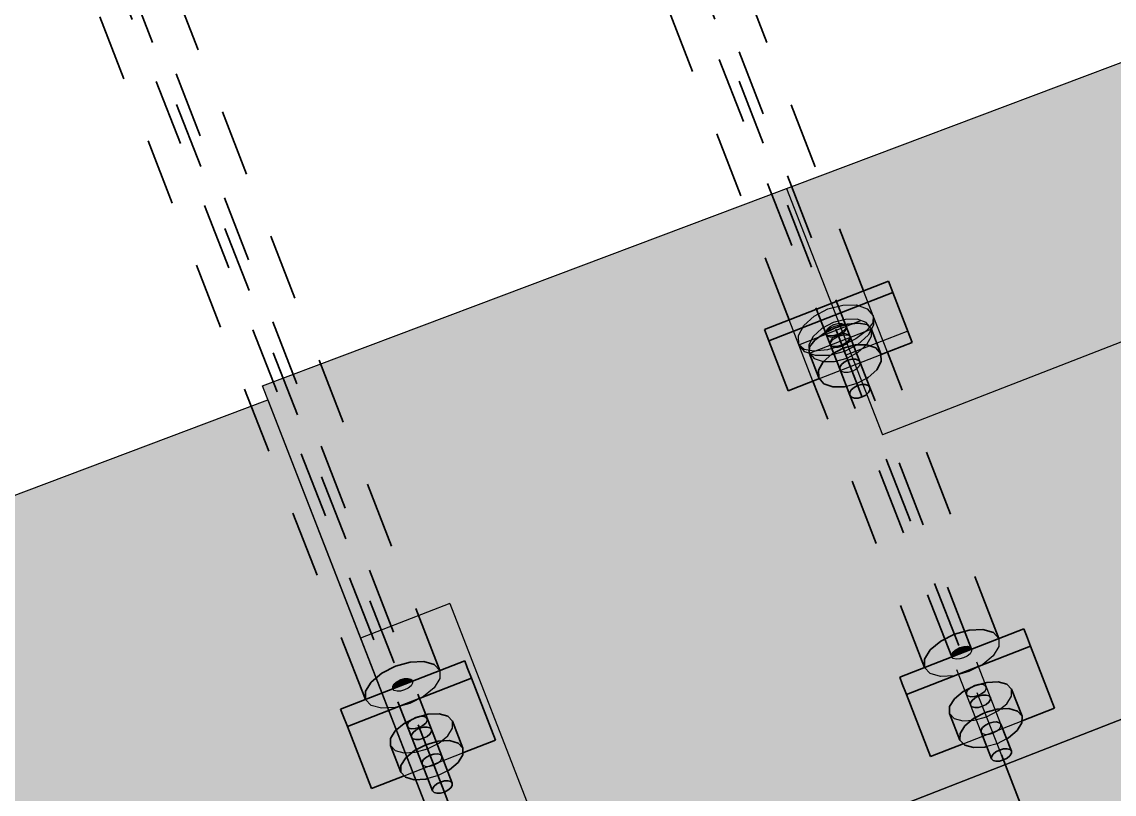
# Model space of a CAD drawing. Header units: metres. Extents: x 2688466 to 2688595, y 1221626 to 1221756.
# Drawn here: x 2688543.274 to 2688544.915, y 1221695.882 to 1221697.042 of the extents above; entities that cross this region are included whole.
import ezdxf

# ---------------------------------------------------------------- set-up
doc = ezdxf.new("R2010")
doc.units = ezdxf.units.M
doc.linetypes.add('AUSGEZOGEN', pattern=[0])
doc.linetypes.add('VERDECKT2_S2', pattern=[0.15, 0.1, -0.05])
for name, color, linetype, lineweight in [('Beton Ansicht', 7, 'AUSGEZOGEN', 35), ('Schnittbeschriftung', 7, 'AUSGEZOGEN', 50), ('Standard', 7, 'AUSGEZOGEN', 13)]:
    doc.layers.add(name, color=color, linetype=linetype, lineweight=lineweight)

msp = doc.modelspace()

# ---------------------------------------------------------------- hatches: boundary and pattern name
at = {"layer": 'Beton Ansicht', "linetype": 'AUSGEZOGEN', "lineweight": 13, "transparency": 33554687}
for color, points in [(6, [(2688544.3897, 1221696.5796), (2688544.3964, 1221696.5625), (2688544.5828, 1221696.6351), (2688544.5761, 1221696.6522)]), (6, [(2688544.3964, 1221696.5625), (2688544.4256, 1221696.4876), (2688544.4725, 1221696.5059), (2688544.4717, 1221696.5069), (2688544.457, 1221696.5447), (2688544.4577, 1221696.5534), (2688544.4654, 1221696.5635), (2688544.4789, 1221696.5736), (2688544.4961, 1221696.582), (2688544.5145, 1221696.5875), (2688544.5313, 1221696.5892), (2688544.5438, 1221696.5869), (2688544.5502, 1221696.581), (2688544.5649, 1221696.5432), (2688544.565, 1221696.5419), (2688544.6119, 1221696.5602), (2688544.5828, 1221696.6351)]), (5, [(2688544.4909, 1221696.5428), (2688544.5079, 1221696.5517), (2688544.4961, 1221696.582), (2688544.4789, 1221696.5736)]), (5, [(2688544.5079, 1221696.5517), (2688544.5265, 1221696.5566), (2688544.5145, 1221696.5875), (2688544.4961, 1221696.582)]), (5, [(2688544.5265, 1221696.5566), (2688544.5439, 1221696.5567), (2688544.5313, 1221696.5892), (2688544.5145, 1221696.5875)]), (5, [(2688544.5439, 1221696.5567), (2688544.5574, 1221696.552), (2688544.5438, 1221696.5869), (2688544.5313, 1221696.5892)]), (5, [(2688544.5574, 1221696.552), (2688544.5649, 1221696.5432), (2688544.5502, 1221696.581), (2688544.5438, 1221696.5869)]), (5, [(2688544.4713, 1221696.5185), (2688544.478, 1221696.5311), (2688544.4654, 1221696.5635), (2688544.4577, 1221696.5534)]), (5, [(2688544.478, 1221696.5311), (2688544.4909, 1221696.5428), (2688544.4789, 1221696.5736), (2688544.4654, 1221696.5635)]), (5, [(2688544.4717, 1221696.5069), (2688544.4713, 1221696.5185), (2688544.4577, 1221696.5534), (2688544.457, 1221696.5447)]), (5, [(2688544.5458, 1221696.5073), (2688544.5586, 1221696.5189), (2688544.5653, 1221696.5316), (2688544.5649, 1221696.5432), (2688544.5574, 1221696.552), (2688544.5439, 1221696.5567), (2688544.5265, 1221696.5566), (2688544.5079, 1221696.5517), (2688544.4909, 1221696.5428), (2688544.478, 1221696.5311), (2688544.4713, 1221696.5185), (2688544.4717, 1221696.5069), (2688544.4793, 1221696.498), (2688544.4927, 1221696.4933), (2688544.5101, 1221696.4934), (2688544.5132, 1221696.4942), (2688544.5034, 1221696.5192), (2688544.5033, 1221696.5229), (2688544.5054, 1221696.527), (2688544.5095, 1221696.5307), (2688544.515, 1221696.5336), (2688544.5209, 1221696.5351), (2688544.5265, 1221696.5352), (2688544.5308, 1221696.5337), (2688544.5332, 1221696.5308), (2688544.543, 1221696.5058)]), (5, [(2688544.5181, 1221696.4848), (2688544.5203, 1221696.4888), (2688544.5054, 1221696.527), (2688544.5033, 1221696.5229)]), (5, [(2688544.5203, 1221696.4888), (2688544.5244, 1221696.4925), (2688544.5095, 1221696.5307), (2688544.5054, 1221696.527)]), (5, [(2688544.5244, 1221696.4925), (2688544.5298, 1221696.4954), (2688544.515, 1221696.5336), (2688544.5095, 1221696.5307)]), (5, [(2688544.5298, 1221696.4954), (2688544.5358, 1221696.497), (2688544.5209, 1221696.5351), (2688544.515, 1221696.5336)]), (5, [(2688544.5358, 1221696.497), (2688544.5414, 1221696.497), (2688544.5265, 1221696.5352), (2688544.5209, 1221696.5351)]), (5, [(2688544.5414, 1221696.497), (2688544.5457, 1221696.4955), (2688544.5308, 1221696.5337), (2688544.5265, 1221696.5352)]), (5, [(2688544.5457, 1221696.4955), (2688544.5481, 1221696.4927), (2688544.5332, 1221696.5308), (2688544.5308, 1221696.5337)]), (5, [(2688544.5183, 1221696.481), (2688544.5181, 1221696.4848), (2688544.5033, 1221696.5229), (2688544.5034, 1221696.5192)]), (5, [(2688544.5461, 1221696.4849), (2688544.5482, 1221696.4889), (2688544.5481, 1221696.4927), (2688544.5457, 1221696.4955), (2688544.5414, 1221696.497), (2688544.5358, 1221696.497), (2688544.5298, 1221696.4954), (2688544.5244, 1221696.4925), (2688544.5203, 1221696.4888), (2688544.5181, 1221696.4848), (2688544.5183, 1221696.481), (2688544.5207, 1221696.4782), (2688544.525, 1221696.4767), (2688544.5306, 1221696.4767), (2688544.5365, 1221696.4783), (2688544.542, 1221696.4812)]), (6, [(2688544.7833, 1221696.1203), (2688544.7794, 1221696.1302), (2688544.593, 1221696.0576), (2688544.5969, 1221696.0477)]), (6, [(2688544.5969, 1221696.0477), (2688544.6032, 1221696.0316), (2688544.7895, 1221696.1041), (2688544.7833, 1221696.1203)]), (6, [(2688544.6032, 1221696.0316), (2688544.6395, 1221695.9384), (2688544.6885, 1221695.9575), (2688544.6836, 1221695.9628), (2688544.6679, 1221696.0031), (2688544.668, 1221696.0134), (2688544.6752, 1221696.0249), (2688544.6883, 1221696.0358), (2688544.7054, 1221696.0445), (2688544.724, 1221696.0497), (2688544.741, 1221696.0506), (2688544.7541, 1221696.0469), (2688544.7611, 1221696.0394), (2688544.7768, 1221695.999), (2688544.7768, 1221695.9918), (2688544.8258, 1221696.011), (2688544.7895, 1221696.1041)]), (5, [(2688544.6778, 1221696.0986), (2688544.6736, 1221696.0951), (2688544.6757, 1221696.0898), (2688544.6805, 1221696.0917)]), (5, [(2688544.6833, 1221696.1014), (2688544.6778, 1221696.0986), (2688544.6805, 1221696.0917), (2688544.6862, 1221696.0939)]), (5, [(2688544.6892, 1221696.103), (2688544.6833, 1221696.1014), (2688544.6862, 1221696.0939), (2688544.6919, 1221696.0961)]), (5, [(2688544.6947, 1221696.1033), (2688544.6892, 1221696.103), (2688544.6919, 1221696.0961), (2688544.6968, 1221696.098)]), (5, [(2688544.6989, 1221696.1021), (2688544.6947, 1221696.1033), (2688544.6968, 1221696.098), (2688544.7, 1221696.0993)]), (5, [(2688544.7011, 1221696.0997), (2688544.6989, 1221696.1021), (2688544.7, 1221696.0993)]), (6, [(2688543.9434, 1221696.0722), (2688543.9396, 1221696.0821), (2688543.7532, 1221696.0096), (2688543.7571, 1221695.9996)]), (5, [(2688544.6736, 1221696.0951), (2688544.6713, 1221696.0914), (2688544.6724, 1221696.0885), (2688544.6757, 1221696.0898)]), (5, [(2688544.6713, 1221696.0914), (2688544.6713, 1221696.0881), (2688544.6724, 1221696.0885)]), (6, [(2688543.7571, 1221695.9996), (2688543.7634, 1221695.9835), (2688543.9497, 1221696.0561), (2688543.9434, 1221696.0722)]), (6, [(2688543.7634, 1221695.9835), (2688543.7997, 1221695.8903), (2688543.8487, 1221695.9094), (2688543.8438, 1221695.9147), (2688543.8281, 1221695.9551), (2688543.8282, 1221695.9654), (2688543.8353, 1221695.9768), (2688543.8485, 1221695.9878), (2688543.8656, 1221695.9965), (2688543.8841, 1221696.0017), (2688543.9012, 1221696.0025), (2688543.9143, 1221695.9989), (2688543.9213, 1221695.9913), (2688543.937, 1221695.951), (2688543.9369, 1221695.9438), (2688543.986, 1221695.9629), (2688543.9497, 1221696.0561)]), (5, [(2688543.838, 1221696.0505), (2688543.8338, 1221696.047), (2688543.8359, 1221696.0417), (2688543.8407, 1221696.0436)]), (5, [(2688543.8435, 1221696.0533), (2688543.838, 1221696.0505), (2688543.8407, 1221696.0436), (2688543.8464, 1221696.0458)]), (5, [(2688543.8494, 1221696.055), (2688543.8435, 1221696.0533), (2688543.8464, 1221696.0458), (2688543.8521, 1221696.0481)]), (5, [(2688543.8549, 1221696.0552), (2688543.8494, 1221696.055), (2688543.8521, 1221696.0481), (2688543.8569, 1221696.05)]), (5, [(2688543.8591, 1221696.0541), (2688543.8549, 1221696.0552), (2688543.8569, 1221696.05), (2688543.8602, 1221696.0512)]), (5, [(2688543.8613, 1221696.0517), (2688543.8591, 1221696.0541), (2688543.8602, 1221696.0512)]), (5, [(2688544.7212, 1221696.0042), (2688544.7397, 1221696.0094), (2688544.724, 1221696.0497), (2688544.7054, 1221696.0445)]), (5, [(2688544.7397, 1221696.0094), (2688544.7568, 1221696.0102), (2688544.741, 1221696.0506), (2688544.724, 1221696.0497)]), (5, [(2688544.7568, 1221696.0102), (2688544.7698, 1221696.0066), (2688544.7541, 1221696.0469), (2688544.741, 1221696.0506)]), (5, [(2688543.8338, 1221696.047), (2688543.8315, 1221696.0433), (2688543.8326, 1221696.0405), (2688543.8359, 1221696.0417)]), (5, [(2688543.8315, 1221696.0433), (2688543.8315, 1221696.04), (2688543.8326, 1221696.0405)]), (5, [(2688544.6909, 1221695.9845), (2688544.704, 1221695.9955), (2688544.6883, 1221696.0358), (2688544.6752, 1221696.0249)]), (5, [(2688544.704, 1221695.9955), (2688544.7212, 1221696.0042), (2688544.7054, 1221696.0445), (2688544.6883, 1221696.0358)]), (5, [(2688544.7698, 1221696.0066), (2688544.7768, 1221695.999), (2688544.7611, 1221696.0394), (2688544.7541, 1221696.0469)]), (5, [(2688544.6837, 1221695.9731), (2688544.6909, 1221695.9845), (2688544.6752, 1221696.0249), (2688544.668, 1221696.0134)]), (5, [(2688543.8813, 1221695.9561), (2688543.8999, 1221695.9613), (2688543.8841, 1221696.0017), (2688543.8656, 1221695.9965)]), (5, [(2688543.8999, 1221695.9613), (2688543.9169, 1221695.9622), (2688543.9012, 1221696.0025), (2688543.8841, 1221696.0017)]), (5, [(2688543.9169, 1221695.9622), (2688543.93, 1221695.9585), (2688543.9143, 1221695.9989), (2688543.9012, 1221696.0025)]), (5, [(2688544.6836, 1221695.9628), (2688544.6837, 1221695.9731), (2688544.668, 1221696.0134), (2688544.6679, 1221696.0031)]), (5, [(2688544.7564, 1221695.9663), (2688544.7696, 1221695.9773), (2688544.7767, 1221695.9888), (2688544.7768, 1221695.999), (2688544.7698, 1221696.0066), (2688544.7568, 1221696.0102), (2688544.7397, 1221696.0094), (2688544.7212, 1221696.0042), (2688544.704, 1221695.9955), (2688544.6909, 1221695.9845), (2688544.6837, 1221695.9731), (2688544.6836, 1221695.9628), (2688544.6907, 1221695.9552), (2688544.7037, 1221695.9516), (2688544.7208, 1221695.9524), (2688544.7238, 1221695.9533), (2688544.7153, 1221695.9751), (2688544.7153, 1221695.9784), (2688544.7176, 1221695.9821), (2688544.7218, 1221695.9856), (2688544.7273, 1221695.9884), (2688544.7332, 1221695.99), (2688544.7387, 1221695.9903), (2688544.7429, 1221695.9891), (2688544.7451, 1221695.9867), (2688544.7536, 1221695.9649)]), (5, [(2688543.851, 1221695.9365), (2688543.8642, 1221695.9474), (2688543.8485, 1221695.9878), (2688543.8353, 1221695.9768)]), (5, [(2688543.8642, 1221695.9474), (2688543.8813, 1221695.9561), (2688543.8656, 1221695.9965), (2688543.8485, 1221695.9878)]), (5, [(2688543.93, 1221695.9585), (2688543.937, 1221695.951), (2688543.9213, 1221695.9913), (2688543.9143, 1221695.9989)]), (5, [(2688544.7333, 1221695.9417), (2688544.7376, 1221695.9452), (2688544.7218, 1221695.9856), (2688544.7176, 1221695.9821)]), (5, [(2688544.7376, 1221695.9452), (2688544.743, 1221695.948), (2688544.7273, 1221695.9884), (2688544.7218, 1221695.9856)]), (5, [(2688544.743, 1221695.948), (2688544.749, 1221695.9497), (2688544.7332, 1221695.99), (2688544.7273, 1221695.9884)]), (5, [(2688544.749, 1221695.9497), (2688544.7544, 1221695.9499), (2688544.7387, 1221695.9903), (2688544.7332, 1221695.99)]), (5, [(2688544.7544, 1221695.9499), (2688544.7586, 1221695.9488), (2688544.7429, 1221695.9891), (2688544.7387, 1221695.9903)]), (5, [(2688544.7586, 1221695.9488), (2688544.7608, 1221695.9464), (2688544.7451, 1221695.9867), (2688544.7429, 1221695.9891)]), (5, [(2688543.8439, 1221695.925), (2688543.851, 1221695.9365), (2688543.8353, 1221695.9768), (2688543.8282, 1221695.9654)]), (5, [(2688544.7311, 1221695.938), (2688544.7333, 1221695.9417), (2688544.7176, 1221695.9821), (2688544.7153, 1221695.9784)]), (5, [(2688544.731, 1221695.9347), (2688544.7311, 1221695.938), (2688544.7153, 1221695.9784), (2688544.7153, 1221695.9751)]), (5, [(2688543.8438, 1221695.9147), (2688543.8439, 1221695.925), (2688543.8282, 1221695.9654), (2688543.8281, 1221695.9551)]), (5, [(2688543.9166, 1221695.9183), (2688543.9298, 1221695.9292), (2688543.9369, 1221695.9407), (2688543.937, 1221695.951), (2688543.93, 1221695.9585), (2688543.9169, 1221695.9622), (2688543.8999, 1221695.9613), (2688543.8813, 1221695.9561), (2688543.8642, 1221695.9474), (2688543.851, 1221695.9365), (2688543.8439, 1221695.925), (2688543.8438, 1221695.9147), (2688543.8508, 1221695.9072), (2688543.8639, 1221695.9035), (2688543.881, 1221695.9044), (2688543.884, 1221695.9052), (2688543.8755, 1221695.927), (2688543.8755, 1221695.9303), (2688543.8778, 1221695.934), (2688543.882, 1221695.9375), (2688543.8875, 1221695.9403), (2688543.8934, 1221695.942), (2688543.8989, 1221695.9422), (2688543.9031, 1221695.9411), (2688543.9053, 1221695.9387), (2688543.9138, 1221695.9168)]), (5, [(2688543.8935, 1221695.8937), (2688543.8977, 1221695.8972), (2688543.882, 1221695.9375), (2688543.8778, 1221695.934)]), (5, [(2688543.8977, 1221695.8972), (2688543.9032, 1221695.9), (2688543.8875, 1221695.9403), (2688543.882, 1221695.9375)]), (5, [(2688543.9032, 1221695.9), (2688543.9091, 1221695.9016), (2688543.8934, 1221695.942), (2688543.8875, 1221695.9403)]), (5, [(2688543.9091, 1221695.9016), (2688543.9146, 1221695.9019), (2688543.8989, 1221695.9422), (2688543.8934, 1221695.942)]), (5, [(2688543.9146, 1221695.9019), (2688543.9188, 1221695.9007), (2688543.9031, 1221695.9411), (2688543.8989, 1221695.9422)]), (5, [(2688543.9188, 1221695.9007), (2688543.921, 1221695.8983), (2688543.9053, 1221695.9387), (2688543.9031, 1221695.9411)]), (5, [(2688544.7585, 1221695.9394), (2688544.7608, 1221695.9431), (2688544.7608, 1221695.9464), (2688544.7586, 1221695.9488), (2688544.7544, 1221695.9499), (2688544.749, 1221695.9497), (2688544.743, 1221695.948), (2688544.7376, 1221695.9452), (2688544.7333, 1221695.9417), (2688544.7311, 1221695.938), (2688544.731, 1221695.9347), (2688544.7333, 1221695.9323), (2688544.7374, 1221695.9312), (2688544.7429, 1221695.9314), (2688544.7488, 1221695.9331), (2688544.7543, 1221695.9359)]), (5, [(2688543.8912, 1221695.89), (2688543.8935, 1221695.8937), (2688543.8778, 1221695.934), (2688543.8755, 1221695.9303)]), (5, [(2688543.8912, 1221695.8867), (2688543.8912, 1221695.89), (2688543.8755, 1221695.9303), (2688543.8755, 1221695.927)]), (5, [(2688543.9187, 1221695.8913), (2688543.921, 1221695.895), (2688543.921, 1221695.8983), (2688543.9188, 1221695.9007), (2688543.9146, 1221695.9019), (2688543.9091, 1221695.9016), (2688543.9032, 1221695.9), (2688543.8977, 1221695.8972), (2688543.8935, 1221695.8937), (2688543.8912, 1221695.89), (2688543.8912, 1221695.8867), (2688543.8935, 1221695.8843), (2688543.8976, 1221695.8831), (2688543.9031, 1221695.8834), (2688543.909, 1221695.885), (2688543.9145, 1221695.8878)])]:
    msp.add_hatch(color=color, dxfattribs=at).paths.add_polyline_path(points)
at = {"layer": 'Standard', "linetype": 'AUSGEZOGEN', "lineweight": 13, "transparency": 33554559}
h = msp.add_hatch(color=7, dxfattribs=at)
h.set_gradient(color1=(140, 255, 140), color2=(140, 255, 140), one_color=1)
h.paths.add_polyline_path([(2688556.6801, 1221701.5129), (2688556.0548, 1221701.2597), (2688551.9919, 1221699.6639), (2688551.4983, 1221699.4705), (2688548.6365, 1221698.3814), (2688546.3199, 1221697.5047), (2688546.049, 1221697.4036), (2688543.6358, 1221696.4948), (2688543.975, 1221695.6237), (2688560.9653, 1221702.2407), (2688560.639, 1221703.0785)], flags=0)
at = {"layer": 'Standard', "linetype": 'AUSGEZOGEN', "lineweight": 25, "transparency": 33554687}
h = msp.add_hatch(dxfattribs=at)
h.set_pattern_fill('MUSTER', scale=0.6975, angle=201.28, style=0, pattern_type=2)
h.set_pattern_definition([(201.28, (2688527.2504, 1221729.3488), (-0.396802, -0.903084), [0.6975, -0.6975]), (291.28, (2688527.2504, 1221729.3488), (0.903084, -0.396802), [0.6975, -0.6975])])
h.paths.add_polyline_path([(2688556.0548, 1221701.2597), (2688551.9919, 1221699.6639), (2688551.4983, 1221699.4705), (2688548.6365, 1221698.3814), (2688546.3199, 1221697.5047), (2688546.049, 1221697.4036), (2688543.6358, 1221696.4948), (2688543.975, 1221695.6237), (2688560.9653, 1221702.2407), (2688560.639, 1221703.0785), (2688556.6801, 1221701.5129)], flags=0)
at = {"layer": 'Standard', "linetype": 'AUSGEZOGEN', "lineweight": 13, "transparency": 33554559}
h = msp.add_hatch(color=7, dxfattribs=at)
h.set_gradient(color1=(140, 255, 140), color2=(140, 255, 140), one_color=1)
h.paths.add_polyline_path([(2688541.5361, 1221695.7264), (2688541.2125, 1221695.6363), (2688541.072, 1221695.5963), (2688541.006, 1221695.5042), (2688541.0209, 1221695.4658), (2688541.8856, 1221694.8678), (2688541.6047, 1221694.7584), (2688541.4486, 1221694.6976), (2688541.1304, 1221694.5737), (2688540.7443, 1221694.4233), (2688541.4167, 1221694.4772), (2688543.6531, 1221695.3481), (2688543.9823, 1221695.6051), (2688543.6439, 1221696.4739), (2688542.4109, 1221696.0095)], flags=0)
at = {"layer": 'Standard', "linetype": 'AUSGEZOGEN', "lineweight": 25, "transparency": 33554687}
h = msp.add_hatch(dxfattribs=at)
h.set_pattern_fill('MUSTER', scale=0.8775, angle=201.28, style=0, pattern_type=2)
h.set_pattern_definition([(201.28, (2688527.0456, 1221728.8827), (-0.499203, -1.136138), [0.8775, -0.8775]), (291.28, (2688527.0456, 1221728.8827), (1.136138, -0.499203), [0.8775, -0.8775])])
h.paths.add_polyline_path([(2688541.4486, 1221694.6976), (2688541.1304, 1221694.5737), (2688540.7443, 1221694.4233), (2688541.4167, 1221694.4772), (2688543.6531, 1221695.3481), (2688543.9823, 1221695.6051), (2688543.6439, 1221696.4739), (2688542.4109, 1221696.0095), (2688541.5361, 1221695.7264), (2688541.072, 1221695.5963), (2688541.006, 1221695.5042), (2688541.0209, 1221695.4658), (2688541.8856, 1221694.8678), (2688541.6047, 1221694.7584)], flags=0)
at = {"layer": 'Standard', "linetype": 'AUSGEZOGEN', "lineweight": 13, "transparency": 33554559}
h = msp.add_hatch(color=7, dxfattribs=at)
h.set_gradient(color1=(199, 199, 199), color2=(199, 199, 199), one_color=1)
h.paths.add_polyline_path([(2688544.2653, 1221694.8783), (2688546.4086, 1221695.713), (2688546.1183, 1221696.4584), (2688543.975, 1221695.6237)], flags=0)

# ---------------------------------------------------------------- linework, layer by layer
at = {"layer": 'Beton Ansicht', "linetype": 'VERDECKT2_S2', "lineweight": 35, "transparency": 33554687}
for p, q in [((2688544.5332, 1221696.4868), (2688542.7014, 1221701.1904)), ((2688544.5034, 1221696.5192), (2688542.6989, 1221701.1525)), ((2688544.5332, 1221696.5308), (2688542.7288, 1221701.1641)), ((2688543.9061, 1221695.8925), (2688541.9498, 1221700.9157)), ((2688543.9053, 1221695.9387), (2688541.9756, 1221700.8936)), ((2688543.8755, 1221695.927), (2688541.9458, 1221700.882)), ((2688544.5388, 1221696.6377), (2688543.4444, 1221699.4479)), ((2688544.427, 1221696.5941), (2688543.3484, 1221699.3637)), ((2688543.9023, 1221696.0676), (2688543.2401, 1221697.7681)), ((2688543.7905, 1221696.0241), (2688543.1441, 1221697.6838)), ((2688544.7421, 1221696.1157), (2688544.5746, 1221696.5457)), ((2688544.6303, 1221696.0721), (2688544.4628, 1221696.5022)), ((2688544.7011, 1221696.0997), (2688544.5481, 1221696.4927)), ((2688544.6713, 1221696.0881), (2688544.5183, 1221696.481)), ((2688544.6818, 1221696.1052), (2688544.5332, 1221696.4868))]:
    msp.add_line(p, q, dxfattribs=at)
at = {"layer": 'Beton Ansicht', "linetype": 'AUSGEZOGEN', "lineweight": 35, "transparency": 33554687}
for p, q in [((2688544.3897, 1221696.5796), (2688544.5761, 1221696.6522)), ((2688544.5761, 1221696.6522), (2688544.5828, 1221696.6351)), ((2688544.5828, 1221696.6351), (2688544.3964, 1221696.5625)), ((2688544.6119, 1221696.5602), (2688544.5828, 1221696.6351)), ((2688544.3897, 1221696.5796), (2688544.3964, 1221696.5625)), ((2688544.4961, 1221696.582), (2688544.4789, 1221696.5736)), ((2688544.5145, 1221696.5875), (2688544.4961, 1221696.582)), ((2688544.5313, 1221696.5892), (2688544.5145, 1221696.5875)), ((2688544.5438, 1221696.5869), (2688544.5313, 1221696.5892)), ((2688544.5502, 1221696.581), (2688544.5438, 1221696.5869)), ((2688544.5502, 1221696.581), (2688544.5649, 1221696.5432)), ((2688544.3964, 1221696.5625), (2688544.4256, 1221696.4876)), ((2688544.4654, 1221696.5635), (2688544.4577, 1221696.5534)), ((2688544.4789, 1221696.5736), (2688544.4654, 1221696.5635)), ((2688544.565, 1221696.5419), (2688544.6119, 1221696.5602)), ((2688544.4577, 1221696.5534), (2688544.457, 1221696.5447)), ((2688544.457, 1221696.5447), (2688544.4717, 1221696.5069)), ((2688544.478, 1221696.5311), (2688544.4909, 1221696.5428)), ((2688544.4909, 1221696.5428), (2688544.5079, 1221696.5517)), ((2688544.5079, 1221696.5517), (2688544.5265, 1221696.5566)), ((2688544.5265, 1221696.5566), (2688544.5439, 1221696.5567)), ((2688544.5439, 1221696.5567), (2688544.5574, 1221696.552)), ((2688544.5574, 1221696.552), (2688544.5649, 1221696.5432)), ((2688544.5649, 1221696.5432), (2688544.5653, 1221696.5316)), ((2688544.4713, 1221696.5185), (2688544.478, 1221696.5311)), ((2688544.5033, 1221696.5229), (2688544.5054, 1221696.527)), ((2688544.5054, 1221696.527), (2688544.5095, 1221696.5307)), ((2688544.5095, 1221696.5307), (2688544.515, 1221696.5336)), ((2688544.515, 1221696.5336), (2688544.5209, 1221696.5351)), ((2688544.5209, 1221696.5351), (2688544.5265, 1221696.5352)), ((2688544.5265, 1221696.5352), (2688544.5308, 1221696.5337)), ((2688544.5308, 1221696.5337), (2688544.5332, 1221696.5308)), ((2688544.5481, 1221696.4927), (2688544.5332, 1221696.5308)), ((2688544.5653, 1221696.5316), (2688544.5586, 1221696.5189)), ((2688544.4717, 1221696.5069), (2688544.4713, 1221696.5185)), ((2688544.5034, 1221696.5192), (2688544.5033, 1221696.5229)), ((2688544.5183, 1221696.481), (2688544.5034, 1221696.5192)), ((2688544.5586, 1221696.5189), (2688544.5458, 1221696.5073)), ((2688544.4256, 1221696.4876), (2688544.4725, 1221696.5059)), ((2688544.4793, 1221696.498), (2688544.4717, 1221696.5069)), ((2688544.4927, 1221696.4933), (2688544.4793, 1221696.498)), ((2688544.5101, 1221696.4934), (2688544.4927, 1221696.4933)), ((2688544.5132, 1221696.4942), (2688544.5101, 1221696.4934)), ((2688544.5203, 1221696.4888), (2688544.5244, 1221696.4925)), ((2688544.5244, 1221696.4925), (2688544.5298, 1221696.4954)), ((2688544.5298, 1221696.4954), (2688544.5358, 1221696.497)), ((2688544.5358, 1221696.497), (2688544.5414, 1221696.497)), ((2688544.5414, 1221696.497), (2688544.5457, 1221696.4955)), ((2688544.5458, 1221696.5073), (2688544.543, 1221696.5058)), ((2688544.5457, 1221696.4955), (2688544.5481, 1221696.4927)), ((2688544.5481, 1221696.4927), (2688544.5482, 1221696.4889)), ((2688544.5181, 1221696.4848), (2688544.5203, 1221696.4888)), ((2688544.5183, 1221696.481), (2688544.5181, 1221696.4848)), ((2688544.5207, 1221696.4782), (2688544.5183, 1221696.481)), ((2688544.525, 1221696.4767), (2688544.5207, 1221696.4782)), ((2688544.5306, 1221696.4767), (2688544.525, 1221696.4767)), ((2688544.5365, 1221696.4783), (2688544.5306, 1221696.4767)), ((2688544.542, 1221696.4812), (2688544.5365, 1221696.4783)), ((2688544.5461, 1221696.4849), (2688544.542, 1221696.4812)), ((2688544.5482, 1221696.4889), (2688544.5461, 1221696.4849)), ((2688544.593, 1221696.0576), (2688544.7794, 1221696.1302)), ((2688544.6548, 1221696.1114), (2688544.6753, 1221696.1219)), ((2688544.6753, 1221696.1219), (2688544.6976, 1221696.1281)), ((2688544.6976, 1221696.1281), (2688544.7181, 1221696.1291)), ((2688544.7181, 1221696.1291), (2688544.7337, 1221696.1247)), ((2688544.7337, 1221696.1247), (2688544.7421, 1221696.1157)), ((2688544.7833, 1221696.1203), (2688544.7794, 1221696.1302)), ((2688544.7833, 1221696.1203), (2688544.7895, 1221696.1041)), ((2688544.7895, 1221696.1041), (2688544.6032, 1221696.0316)), ((2688544.6304, 1221696.0845), (2688544.639, 1221696.0983)), ((2688544.639, 1221696.0983), (2688544.6548, 1221696.1114)), ((2688544.6736, 1221696.0951), (2688544.6778, 1221696.0986)), ((2688544.6778, 1221696.0986), (2688544.6833, 1221696.1014)), ((2688544.6833, 1221696.1014), (2688544.6892, 1221696.103)), ((2688544.6892, 1221696.103), (2688544.6947, 1221696.1033)), ((2688544.6947, 1221696.1033), (2688544.6989, 1221696.1021)), ((2688544.6989, 1221696.1021), (2688544.7011, 1221696.0997)), ((2688544.8258, 1221696.011), (2688544.7895, 1221696.1041)), ((2688543.7532, 1221696.0096), (2688543.9396, 1221696.0821)), ((2688543.9434, 1221696.0722), (2688543.9396, 1221696.0821)), ((2688544.6303, 1221696.0721), (2688544.6304, 1221696.0845)), ((2688544.6713, 1221696.0914), (2688544.6736, 1221696.0951)), ((2688544.6713, 1221696.0881), (2688544.6713, 1221696.0914)), ((2688543.8149, 1221696.0633), (2688543.8355, 1221696.0738)), ((2688543.8355, 1221696.0738), (2688543.8577, 1221696.08)), ((2688543.8577, 1221696.08), (2688543.8782, 1221696.081)), ((2688543.8782, 1221696.081), (2688543.8939, 1221696.0767)), ((2688543.8939, 1221696.0767), (2688543.9023, 1221696.0676)), ((2688543.9434, 1221696.0722), (2688543.9497, 1221696.0561)), ((2688543.9497, 1221696.0561), (2688543.7634, 1221695.9835)), ((2688543.7906, 1221696.0364), (2688543.7992, 1221696.0502)), ((2688543.7992, 1221696.0502), (2688543.8149, 1221696.0633)), ((2688543.8338, 1221696.047), (2688543.838, 1221696.0505)), ((2688543.838, 1221696.0505), (2688543.8435, 1221696.0533)), ((2688543.8435, 1221696.0533), (2688543.8494, 1221696.055)), ((2688543.8494, 1221696.055), (2688543.8549, 1221696.0552)), ((2688543.8549, 1221696.0552), (2688543.8591, 1221696.0541)), ((2688543.8591, 1221696.0541), (2688543.8613, 1221696.0517)), ((2688543.986, 1221695.9629), (2688543.9497, 1221696.0561)), ((2688544.593, 1221696.0576), (2688544.5969, 1221696.0477)), ((2688544.724, 1221696.0497), (2688544.7054, 1221696.0445)), ((2688544.741, 1221696.0506), (2688544.724, 1221696.0497)), ((2688544.7541, 1221696.0469), (2688544.741, 1221696.0506)), ((2688543.7905, 1221696.0241), (2688543.7906, 1221696.0364)), ((2688543.8315, 1221696.0433), (2688543.8338, 1221696.047)), ((2688543.8315, 1221696.04), (2688543.8315, 1221696.0433)), ((2688544.5969, 1221696.0477), (2688544.6032, 1221696.0316)), ((2688544.6883, 1221696.0358), (2688544.6752, 1221696.0249)), ((2688544.7054, 1221696.0445), (2688544.6883, 1221696.0358)), ((2688544.7611, 1221696.0394), (2688544.7541, 1221696.0469)), ((2688544.7611, 1221696.0394), (2688544.7768, 1221695.999)), ((2688544.6032, 1221696.0316), (2688544.6395, 1221695.9384)), ((2688544.6752, 1221696.0249), (2688544.668, 1221696.0134)), ((2688543.7532, 1221696.0096), (2688543.7571, 1221695.9996)), ((2688543.8841, 1221696.0017), (2688543.8656, 1221695.9965)), ((2688543.9012, 1221696.0025), (2688543.8841, 1221696.0017)), ((2688543.9143, 1221695.9989), (2688543.9012, 1221696.0025)), ((2688544.668, 1221696.0134), (2688544.6679, 1221696.0031)), ((2688544.6679, 1221696.0031), (2688544.6836, 1221695.9628)), ((2688544.704, 1221695.9955), (2688544.7212, 1221696.0042)), ((2688544.7212, 1221696.0042), (2688544.7397, 1221696.0094)), ((2688544.7397, 1221696.0094), (2688544.7568, 1221696.0102)), ((2688544.7568, 1221696.0102), (2688544.7698, 1221696.0066)), ((2688544.7698, 1221696.0066), (2688544.7768, 1221695.999)), ((2688544.7768, 1221695.9918), (2688544.8258, 1221696.011)), ((2688543.7571, 1221695.9996), (2688543.7634, 1221695.9835)), ((2688543.7634, 1221695.9835), (2688543.7997, 1221695.8903)), ((2688543.8485, 1221695.9878), (2688543.8353, 1221695.9768)), ((2688543.8656, 1221695.9965), (2688543.8485, 1221695.9878)), ((2688543.9213, 1221695.9913), (2688543.9143, 1221695.9989)), ((2688543.9213, 1221695.9913), (2688543.937, 1221695.951)), ((2688544.6837, 1221695.9731), (2688544.6909, 1221695.9845)), ((2688544.6909, 1221695.9845), (2688544.704, 1221695.9955)), ((2688544.7218, 1221695.9856), (2688544.7176, 1221695.9821)), ((2688544.7273, 1221695.9884), (2688544.7218, 1221695.9856)), ((2688544.7332, 1221695.99), (2688544.7273, 1221695.9884)), ((2688544.7387, 1221695.9903), (2688544.7332, 1221695.99)), ((2688544.7429, 1221695.9891), (2688544.7387, 1221695.9903)), ((2688544.7451, 1221695.9867), (2688544.7429, 1221695.9891)), ((2688544.7608, 1221695.9464), (2688544.7451, 1221695.9867)), ((2688544.7767, 1221695.9888), (2688544.7696, 1221695.9773)), ((2688544.7768, 1221695.999), (2688544.7767, 1221695.9888)), ((2688543.8353, 1221695.9768), (2688543.8282, 1221695.9654)), ((2688544.6836, 1221695.9628), (2688544.6837, 1221695.9731)), ((2688544.7176, 1221695.9821), (2688544.7153, 1221695.9784)), ((2688544.7153, 1221695.9784), (2688544.7153, 1221695.9751)), ((2688544.731, 1221695.9347), (2688544.7153, 1221695.9751)), ((2688544.7696, 1221695.9773), (2688544.7564, 1221695.9663)), ((2688543.8282, 1221695.9654), (2688543.8281, 1221695.9551)), ((2688543.8281, 1221695.9551), (2688543.8438, 1221695.9147)), ((2688543.8642, 1221695.9474), (2688543.8813, 1221695.9561)), ((2688543.8813, 1221695.9561), (2688543.8999, 1221695.9613)), ((2688543.8999, 1221695.9613), (2688543.9169, 1221695.9622)), ((2688543.9169, 1221695.9622), (2688543.93, 1221695.9585)), ((2688543.93, 1221695.9585), (2688543.937, 1221695.951)), ((2688543.9369, 1221695.9438), (2688543.986, 1221695.9629)), ((2688543.937, 1221695.951), (2688543.9369, 1221695.9407)), ((2688544.6395, 1221695.9384), (2688544.6885, 1221695.9575)), ((2688544.6907, 1221695.9552), (2688544.6836, 1221695.9628)), ((2688544.7037, 1221695.9516), (2688544.6907, 1221695.9552)), ((2688544.7208, 1221695.9524), (2688544.7037, 1221695.9516)), ((2688544.7238, 1221695.9533), (2688544.7208, 1221695.9524)), ((2688544.7564, 1221695.9663), (2688544.7536, 1221695.9649)), ((2688543.8439, 1221695.925), (2688543.851, 1221695.9365)), ((2688543.851, 1221695.9365), (2688543.8642, 1221695.9474)), ((2688543.882, 1221695.9375), (2688543.8778, 1221695.934)), ((2688543.8875, 1221695.9403), (2688543.882, 1221695.9375)), ((2688543.8934, 1221695.942), (2688543.8875, 1221695.9403)), ((2688543.8989, 1221695.9422), (2688543.8934, 1221695.942)), ((2688543.9031, 1221695.9411), (2688543.8989, 1221695.9422)), ((2688543.9053, 1221695.9387), (2688543.9031, 1221695.9411)), ((2688543.921, 1221695.8983), (2688543.9053, 1221695.9387)), ((2688543.9369, 1221695.9407), (2688543.9298, 1221695.9292)), ((2688544.731, 1221695.9347), (2688544.7311, 1221695.938)), ((2688544.7333, 1221695.9323), (2688544.731, 1221695.9347)), ((2688544.7311, 1221695.938), (2688544.7333, 1221695.9417)), ((2688544.7333, 1221695.9417), (2688544.7376, 1221695.9452)), ((2688544.7376, 1221695.9452), (2688544.743, 1221695.948)), ((2688544.743, 1221695.948), (2688544.749, 1221695.9497)), ((2688544.9031, 1221695.5371), (2688544.7459, 1221695.9406)), ((2688544.7543, 1221695.9359), (2688544.7488, 1221695.9331)), ((2688544.749, 1221695.9497), (2688544.7544, 1221695.9499)), ((2688544.7585, 1221695.9394), (2688544.7543, 1221695.9359)), ((2688544.7544, 1221695.9499), (2688544.7586, 1221695.9488)), ((2688544.7608, 1221695.9431), (2688544.7585, 1221695.9394)), ((2688544.7586, 1221695.9488), (2688544.7608, 1221695.9464)), ((2688544.7608, 1221695.9464), (2688544.7608, 1221695.9431)), ((2688543.8438, 1221695.9147), (2688543.8439, 1221695.925)), ((2688543.8778, 1221695.934), (2688543.8755, 1221695.9303)), ((2688543.8755, 1221695.9303), (2688543.8755, 1221695.927)), ((2688543.8912, 1221695.8867), (2688543.8755, 1221695.927)), ((2688543.9166, 1221695.9183), (2688543.9138, 1221695.9168)), ((2688543.9298, 1221695.9292), (2688543.9166, 1221695.9183)), ((2688544.7374, 1221695.9312), (2688544.7333, 1221695.9323)), ((2688544.7429, 1221695.9314), (2688544.7374, 1221695.9312)), ((2688544.7488, 1221695.9331), (2688544.7429, 1221695.9314)), ((2688543.7997, 1221695.8903), (2688543.8487, 1221695.9094)), ((2688543.8508, 1221695.9072), (2688543.8438, 1221695.9147)), ((2688543.8639, 1221695.9035), (2688543.8508, 1221695.9072)), ((2688543.881, 1221695.9044), (2688543.8639, 1221695.9035)), ((2688543.884, 1221695.9052), (2688543.881, 1221695.9044)), ((2688543.9032, 1221695.9), (2688543.9091, 1221695.9016)), ((2688543.9091, 1221695.9016), (2688543.9146, 1221695.9019)), ((2688543.9146, 1221695.9019), (2688543.9188, 1221695.9007)), ((2688543.8912, 1221695.89), (2688543.8935, 1221695.8937)), ((2688543.8912, 1221695.8867), (2688543.8912, 1221695.89)), ((2688543.8935, 1221695.8843), (2688543.8912, 1221695.8867)), ((2688543.8935, 1221695.8937), (2688543.8977, 1221695.8972)), ((2688543.8977, 1221695.8972), (2688543.9032, 1221695.9)), ((2688543.909, 1221695.885), (2688543.9031, 1221695.8834)), ((2688544.0633, 1221695.489), (2688543.9061, 1221695.8925)), ((2688543.9145, 1221695.8878), (2688543.909, 1221695.885)), ((2688543.9187, 1221695.8913), (2688543.9145, 1221695.8878)), ((2688543.921, 1221695.895), (2688543.9187, 1221695.8913)), ((2688543.9188, 1221695.9007), (2688543.921, 1221695.8983)), ((2688543.921, 1221695.8983), (2688543.921, 1221695.895)), ((2688543.8976, 1221695.8831), (2688543.8935, 1221695.8843)), ((2688543.9031, 1221695.8834), (2688543.8976, 1221695.8831))]:
    msp.add_line(p, q, dxfattribs=at)
at = {"layer": 'Beton Ansicht', "linetype": 'VERDECKT2_S2', "lineweight": 25, "transparency": 33554687}
for p, q in [((2688544.5534, 1221696.6002), (2688544.5388, 1221696.6377)), ((2688544.4646, 1221696.5997), (2688544.485, 1221696.6105)), ((2688544.485, 1221696.6105), (2688544.5074, 1221696.6164)), ((2688544.5074, 1221696.6164), (2688544.5282, 1221696.6165)), ((2688544.5282, 1221696.6165), (2688544.5444, 1221696.6108)), ((2688544.5444, 1221696.6108), (2688544.5534, 1221696.6002)), ((2688544.4416, 1221696.5567), (2688544.427, 1221696.5941)), ((2688544.4416, 1221696.5567), (2688544.5534, 1221696.6002)), ((2688544.4491, 1221696.5857), (2688544.4646, 1221696.5997)), ((2688544.5117, 1221696.5948), (2688544.493, 1221696.5899)), ((2688544.529, 1221696.5949), (2688544.5117, 1221696.5948)), ((2688544.5425, 1221696.5902), (2688544.529, 1221696.5949)), ((2688544.5534, 1221696.6002), (2688544.5526, 1221696.5898)), ((2688544.5534, 1221696.6002), (2688544.5539, 1221696.5863)), ((2688544.5746, 1221696.5457), (2688544.5534, 1221696.6002)), ((2688544.6053, 1221696.5773), (2688544.4189, 1221696.5047)), ((2688544.4411, 1221696.5706), (2688544.4491, 1221696.5857)), ((2688544.4576, 1221696.5441), (2688544.5501, 1221696.5801)), ((2688544.476, 1221696.5809), (2688544.4631, 1221696.5692)), ((2688544.493, 1221696.5899), (2688544.476, 1221696.5809)), ((2688544.4825, 1221696.5764), (2688544.4846, 1221696.5804)), ((2688544.4826, 1221696.5726), (2688544.4825, 1221696.5764)), ((2688544.4826, 1221696.5726), (2688544.4828, 1221696.5754)), ((2688544.4828, 1221696.5754), (2688544.4853, 1221696.5787)), ((2688544.4846, 1221696.5804), (2688544.4887, 1221696.5841)), ((2688544.4853, 1221696.5787), (2688544.4896, 1221696.5819)), ((2688544.4887, 1221696.5841), (2688544.4942, 1221696.587)), ((2688544.4896, 1221696.5819), (2688544.4951, 1221696.5846)), ((2688544.4942, 1221696.587), (2688544.5001, 1221696.5886)), ((2688544.4951, 1221696.5846), (2688544.501, 1221696.5863)), ((2688544.5054, 1221696.575), (2688544.4999, 1221696.5723)), ((2688544.5001, 1221696.5886), (2688544.5057, 1221696.5886)), ((2688544.501, 1221696.5863), (2688544.5064, 1221696.5869)), ((2688544.5097, 1221696.5782), (2688544.5054, 1221696.575)), ((2688544.5057, 1221696.5886), (2688544.51, 1221696.5871)), ((2688544.5104, 1221696.5765), (2688544.5063, 1221696.5728)), ((2688544.5064, 1221696.5869), (2688544.5104, 1221696.5861)), ((2688544.5122, 1221696.5815), (2688544.5097, 1221696.5782)), ((2688544.51, 1221696.5871), (2688544.5124, 1221696.5843)), ((2688544.5104, 1221696.5861), (2688544.5124, 1221696.5843)), ((2688544.5126, 1221696.5805), (2688544.5104, 1221696.5765)), ((2688544.5124, 1221696.5843), (2688544.5122, 1221696.5815)), ((2688544.5124, 1221696.5843), (2688544.5126, 1221696.5805)), ((2688544.5434, 1221696.5776), (2688544.5271, 1221696.5656)), ((2688544.55, 1221696.5813), (2688544.5425, 1221696.5902)), ((2688544.5526, 1221696.5898), (2688544.5434, 1221696.5776)), ((2688544.5539, 1221696.5863), (2688544.5459, 1221696.5712)), ((2688544.5505, 1221696.5697), (2688544.55, 1221696.5813)), ((2688544.55, 1221696.5813), (2688544.5502, 1221696.581)), ((2688544.5501, 1221696.5801), (2688544.5502, 1221696.581)), ((2688544.4416, 1221696.5567), (2688544.4411, 1221696.5706)), ((2688544.4631, 1221696.5692), (2688544.4564, 1221696.5566)), ((2688544.485, 1221696.5698), (2688544.4826, 1221696.5726)), ((2688544.4846, 1221696.5707), (2688544.4826, 1221696.5726)), ((2688544.4886, 1221696.57), (2688544.4846, 1221696.5707)), ((2688544.4893, 1221696.5683), (2688544.485, 1221696.5698)), ((2688544.4906, 1221696.5651), (2688544.4884, 1221696.5611)), ((2688544.4884, 1221696.5611), (2688544.4885, 1221696.5574)), ((2688544.494, 1221696.5706), (2688544.4886, 1221696.57)), ((2688544.4889, 1221696.5599), (2688544.4887, 1221696.5571)), ((2688544.4913, 1221696.5631), (2688544.4889, 1221696.5599)), ((2688544.4949, 1221696.5683), (2688544.4893, 1221696.5683)), ((2688544.4947, 1221696.5689), (2688544.4906, 1221696.5651)), ((2688544.4957, 1221696.5663), (2688544.4913, 1221696.5631)), ((2688544.4999, 1221696.5723), (2688544.494, 1221696.5706)), ((2688544.5001, 1221696.5717), (2688544.4947, 1221696.5689)), ((2688544.5008, 1221696.5699), (2688544.4949, 1221696.5683)), ((2688544.5012, 1221696.569), (2688544.4957, 1221696.5663)), ((2688544.5061, 1221696.5733), (2688544.5001, 1221696.5717)), ((2688544.5063, 1221696.5728), (2688544.5008, 1221696.5699)), ((2688544.5071, 1221696.5707), (2688544.5012, 1221696.569)), ((2688544.5059, 1221696.5568), (2688544.5115, 1221696.5595)), ((2688544.5116, 1221696.5733), (2688544.5061, 1221696.5733)), ((2688544.5271, 1221696.5656), (2688544.5064, 1221696.5555)), ((2688544.5124, 1221696.5713), (2688544.5071, 1221696.5707)), ((2688544.5115, 1221696.5595), (2688544.5158, 1221696.5627)), ((2688544.516, 1221696.5718), (2688544.5116, 1221696.5733)), ((2688544.5122, 1221696.5575), (2688544.5164, 1221696.5612)), ((2688544.5164, 1221696.5706), (2688544.5124, 1221696.5713)), ((2688544.5158, 1221696.5627), (2688544.5183, 1221696.5659)), ((2688544.5184, 1221696.569), (2688544.516, 1221696.5718)), ((2688544.5185, 1221696.5687), (2688544.5164, 1221696.5706)), ((2688544.5164, 1221696.5612), (2688544.5185, 1221696.5653)), ((2688544.5183, 1221696.5659), (2688544.5185, 1221696.5687)), ((2688544.5185, 1221696.5653), (2688544.5184, 1221696.569)), ((2688544.5459, 1221696.5712), (2688544.5304, 1221696.5572)), ((2688544.5438, 1221696.5571), (2688544.5505, 1221696.5697)), ((2688544.4506, 1221696.5461), (2688544.4416, 1221696.5567)), ((2688544.4493, 1221696.5496), (2688544.4416, 1221696.5567)), ((2688544.4628, 1221696.5022), (2688544.4416, 1221696.5567)), ((2688544.4643, 1221696.5469), (2688544.4493, 1221696.5496)), ((2688544.4668, 1221696.5404), (2688544.4506, 1221696.5461)), ((2688544.4564, 1221696.5566), (2688544.4569, 1221696.545)), ((2688544.4569, 1221696.545), (2688544.4644, 1221696.5362)), ((2688544.4569, 1221696.545), (2688544.457, 1221696.5447)), ((2688544.457, 1221696.5447), (2688544.4576, 1221696.5441)), ((2688544.4844, 1221696.5489), (2688544.4643, 1221696.5469)), ((2688544.4725, 1221696.5059), (2688544.565, 1221696.5419)), ((2688544.5064, 1221696.5555), (2688544.4844, 1221696.5489)), ((2688544.51, 1221696.5464), (2688544.4877, 1221696.5405)), ((2688544.4885, 1221696.5574), (2688544.491, 1221696.5545)), ((2688544.4887, 1221696.5571), (2688544.4907, 1221696.5552)), ((2688544.4907, 1221696.5552), (2688544.4947, 1221696.5545)), ((2688544.491, 1221696.5545), (2688544.4953, 1221696.553)), ((2688544.4947, 1221696.5545), (2688544.5001, 1221696.555)), ((2688544.4953, 1221696.553), (2688544.5008, 1221696.5531)), ((2688544.5001, 1221696.555), (2688544.5059, 1221696.5568)), ((2688544.5008, 1221696.5531), (2688544.5068, 1221696.5546)), ((2688544.5068, 1221696.5546), (2688544.5122, 1221696.5575)), ((2688544.5304, 1221696.5572), (2688544.51, 1221696.5464)), ((2688544.5139, 1221696.5365), (2688544.5309, 1221696.5454)), ((2688544.5309, 1221696.5454), (2688544.5438, 1221696.5571)), ((2688544.4644, 1221696.5362), (2688544.4779, 1221696.5315)), ((2688544.4877, 1221696.5405), (2688544.4668, 1221696.5404)), ((2688544.4779, 1221696.5315), (2688544.4952, 1221696.5315)), ((2688544.4952, 1221696.5315), (2688544.5139, 1221696.5365)), ((2688544.5334, 1221696.5271), (2688544.5312, 1221696.5231)), ((2688544.5332, 1221696.5308), (2688544.5334, 1221696.5271)), ((2688544.5058, 1221696.5164), (2688544.5034, 1221696.5192)), ((2688544.5101, 1221696.5149), (2688544.5058, 1221696.5164)), ((2688544.5157, 1221696.5149), (2688544.5101, 1221696.5149)), ((2688544.5216, 1221696.5165), (2688544.5157, 1221696.5149)), ((2688544.5271, 1221696.5193), (2688544.5216, 1221696.5165)), ((2688544.5312, 1221696.5231), (2688544.5271, 1221696.5193)), ((2688544.5287, 1221696.4983), (2688544.5132, 1221696.4942)), ((2688544.543, 1221696.5058), (2688544.5287, 1221696.4983)), ((2688544.7421, 1221696.1157), (2688544.742, 1221696.1033)), ((2688544.7459, 1221695.9406), (2688544.6818, 1221696.1052)), ((2688544.7011, 1221696.0997), (2688544.7011, 1221696.0964)), ((2688544.7451, 1221695.9867), (2688544.7011, 1221696.0997)), ((2688544.742, 1221696.1033), (2688544.7335, 1221696.0895)), ((2688544.6736, 1221696.0857), (2688544.6713, 1221696.0881)), ((2688544.7153, 1221695.9751), (2688544.6713, 1221696.0881)), ((2688544.6777, 1221696.0845), (2688544.6736, 1221696.0857)), ((2688544.6832, 1221696.0848), (2688544.6777, 1221696.0845)), ((2688544.6891, 1221696.0864), (2688544.6832, 1221696.0848)), ((2688544.6946, 1221696.0892), (2688544.6891, 1221696.0864)), ((2688544.6988, 1221696.0927), (2688544.6946, 1221696.0892)), ((2688544.7011, 1221696.0964), (2688544.6988, 1221696.0927)), ((2688544.7335, 1221696.0895), (2688544.7177, 1221696.0764)), ((2688543.9023, 1221696.0676), (2688543.9022, 1221696.0553)), ((2688544.6387, 1221696.0631), (2688544.6303, 1221696.0721)), ((2688544.6971, 1221696.0659), (2688544.6749, 1221696.0597)), ((2688544.7177, 1221696.0764), (2688544.6971, 1221696.0659)), ((2688543.8613, 1221696.0517), (2688543.8613, 1221696.0484)), ((2688543.9022, 1221696.0553), (2688543.8936, 1221696.0415)), ((2688544.6544, 1221696.0587), (2688544.6387, 1221696.0631)), ((2688544.6749, 1221696.0597), (2688544.6544, 1221696.0587)), ((2688543.8337, 1221696.0376), (2688543.8315, 1221696.04)), ((2688543.8379, 1221696.0365), (2688543.8337, 1221696.0376)), ((2688543.8434, 1221696.0367), (2688543.8379, 1221696.0365)), ((2688543.8493, 1221696.0384), (2688543.8434, 1221696.0367)), ((2688543.8548, 1221696.0412), (2688543.8493, 1221696.0384)), ((2688543.859, 1221696.0447), (2688543.8548, 1221696.0412)), ((2688543.8613, 1221696.0484), (2688543.859, 1221696.0447)), ((2688543.8936, 1221696.0415), (2688543.8779, 1221696.0284)), ((2688544.6956, 1221696.0386), (2688544.6933, 1221696.0349)), ((2688544.6933, 1221696.0349), (2688544.6956, 1221696.0386)), ((2688544.6933, 1221696.0349), (2688544.6933, 1221696.0316)), ((2688544.6933, 1221696.0316), (2688544.6933, 1221696.0349)), ((2688544.6998, 1221696.0421), (2688544.6956, 1221696.0386)), ((2688544.6956, 1221696.0386), (2688544.6998, 1221696.0421)), ((2688544.7053, 1221696.0448), (2688544.6998, 1221696.0421)), ((2688544.6998, 1221696.0421), (2688544.7053, 1221696.0448)), ((2688544.7112, 1221696.0465), (2688544.7053, 1221696.0448)), ((2688544.7053, 1221696.0448), (2688544.7112, 1221696.0465)), ((2688544.7111, 1221696.0299), (2688544.7166, 1221696.0327)), ((2688544.7166, 1221696.0327), (2688544.7111, 1221696.0299)), ((2688544.7167, 1221696.0468), (2688544.7112, 1221696.0465)), ((2688544.7112, 1221696.0465), (2688544.7167, 1221696.0468)), ((2688544.7166, 1221696.0327), (2688544.7208, 1221696.0362)), ((2688544.7208, 1221696.0362), (2688544.7166, 1221696.0327)), ((2688544.7209, 1221696.0456), (2688544.7167, 1221696.0468)), ((2688544.7167, 1221696.0468), (2688544.7209, 1221696.0456)), ((2688544.7208, 1221696.0362), (2688544.7231, 1221696.0399)), ((2688544.7231, 1221696.0399), (2688544.7208, 1221696.0362)), ((2688544.7231, 1221696.0432), (2688544.7209, 1221696.0456)), ((2688544.7209, 1221696.0456), (2688544.7231, 1221696.0432)), ((2688544.7231, 1221696.0399), (2688544.7231, 1221696.0432)), ((2688544.7231, 1221696.0432), (2688544.7231, 1221696.0399)), ((2688544.761, 1221696.0291), (2688544.7611, 1221696.0394)), ((2688543.7989, 1221696.015), (2688543.7905, 1221696.0241)), ((2688543.8573, 1221696.0179), (2688543.8351, 1221696.0117)), ((2688543.8779, 1221696.0284), (2688543.8573, 1221696.0179)), ((2688544.6933, 1221696.0316), (2688544.6956, 1221696.0292)), ((2688544.6956, 1221696.0292), (2688544.6933, 1221696.0316)), ((2688544.6956, 1221696.0292), (2688544.6997, 1221696.028)), ((2688544.6997, 1221696.028), (2688544.6956, 1221696.0292)), ((2688544.6996, 1221696.0187), (2688544.7019, 1221696.0224)), ((2688544.7019, 1221696.0224), (2688544.6996, 1221696.0187)), ((2688544.6996, 1221696.0154), (2688544.6996, 1221696.0187)), ((2688544.6996, 1221696.0187), (2688544.6996, 1221696.0154)), ((2688544.6997, 1221696.028), (2688544.7052, 1221696.0283)), ((2688544.7052, 1221696.0283), (2688544.6997, 1221696.028)), ((2688544.7019, 1221696.0224), (2688544.7061, 1221696.0259)), ((2688544.7061, 1221696.0259), (2688544.7019, 1221696.0224)), ((2688544.7052, 1221696.0283), (2688544.7111, 1221696.0299)), ((2688544.7111, 1221696.0299), (2688544.7052, 1221696.0283)), ((2688544.7061, 1221696.0259), (2688544.7116, 1221696.0287)), ((2688544.7116, 1221696.0287), (2688544.7061, 1221696.0259)), ((2688544.7116, 1221696.0287), (2688544.7175, 1221696.0304)), ((2688544.7175, 1221696.0304), (2688544.7116, 1221696.0287)), ((2688544.7229, 1221696.0166), (2688544.7174, 1221696.0138)), ((2688544.7174, 1221696.0138), (2688544.7229, 1221696.0166)), ((2688544.7175, 1221696.0304), (2688544.723, 1221696.0306)), ((2688544.723, 1221696.0306), (2688544.7175, 1221696.0304)), ((2688544.7271, 1221696.0201), (2688544.7229, 1221696.0166)), ((2688544.7229, 1221696.0166), (2688544.7271, 1221696.0201)), ((2688544.723, 1221696.0306), (2688544.7272, 1221696.0295)), ((2688544.7272, 1221696.0295), (2688544.723, 1221696.0306)), ((2688544.7294, 1221696.0238), (2688544.7271, 1221696.0201)), ((2688544.7271, 1221696.0201), (2688544.7294, 1221696.0238)), ((2688544.7272, 1221696.0295), (2688544.7294, 1221696.0271)), ((2688544.7294, 1221696.0271), (2688544.7272, 1221696.0295)), ((2688544.7294, 1221696.0271), (2688544.7294, 1221696.0238)), ((2688544.7294, 1221696.0238), (2688544.7294, 1221696.0271)), ((2688544.7407, 1221696.0067), (2688544.7539, 1221696.0176)), ((2688544.7539, 1221696.0176), (2688544.761, 1221696.0291)), ((2688543.8146, 1221696.0107), (2688543.7989, 1221696.015)), ((2688543.8351, 1221696.0117), (2688543.8146, 1221696.0107)), ((2688544.6679, 1221696.0031), (2688544.6749, 1221695.9956)), ((2688544.7018, 1221696.013), (2688544.6996, 1221696.0154)), ((2688544.6996, 1221696.0154), (2688544.7018, 1221696.013)), ((2688544.706, 1221696.0119), (2688544.7018, 1221696.013)), ((2688544.7018, 1221696.013), (2688544.706, 1221696.0119)), ((2688544.7115, 1221696.0121), (2688544.706, 1221696.0119)), ((2688544.706, 1221696.0119), (2688544.7115, 1221696.0121)), ((2688544.7174, 1221696.0138), (2688544.7115, 1221696.0121)), ((2688544.7115, 1221696.0121), (2688544.7174, 1221696.0138)), ((2688544.7236, 1221695.998), (2688544.7407, 1221696.0067)), ((2688543.8558, 1221695.9905), (2688543.8535, 1221695.9868)), ((2688543.8535, 1221695.9868), (2688543.8558, 1221695.9905)), ((2688543.8535, 1221695.9868), (2688543.8535, 1221695.9835)), ((2688543.8535, 1221695.9835), (2688543.8535, 1221695.9868)), ((2688543.8535, 1221695.9835), (2688543.8557, 1221695.9811)), ((2688543.8557, 1221695.9811), (2688543.8535, 1221695.9835)), ((2688543.86, 1221695.994), (2688543.8558, 1221695.9905)), ((2688543.8558, 1221695.9905), (2688543.86, 1221695.994)), ((2688543.8655, 1221695.9968), (2688543.86, 1221695.994)), ((2688543.86, 1221695.994), (2688543.8655, 1221695.9968)), ((2688543.8714, 1221695.9985), (2688543.8655, 1221695.9968)), ((2688543.8655, 1221695.9968), (2688543.8714, 1221695.9985)), ((2688543.8713, 1221695.9819), (2688543.8768, 1221695.9847)), ((2688543.8768, 1221695.9847), (2688543.8713, 1221695.9819)), ((2688543.8769, 1221695.9987), (2688543.8714, 1221695.9985)), ((2688543.8714, 1221695.9985), (2688543.8769, 1221695.9987)), ((2688543.8768, 1221695.9847), (2688543.881, 1221695.9882)), ((2688543.881, 1221695.9882), (2688543.8768, 1221695.9847)), ((2688543.8811, 1221695.9976), (2688543.8769, 1221695.9987)), ((2688543.8769, 1221695.9987), (2688543.8811, 1221695.9976)), ((2688543.881, 1221695.9882), (2688543.8833, 1221695.9919)), ((2688543.8833, 1221695.9919), (2688543.881, 1221695.9882)), ((2688543.8833, 1221695.9951), (2688543.8811, 1221695.9976)), ((2688543.8811, 1221695.9976), (2688543.8833, 1221695.9951)), ((2688543.8833, 1221695.9919), (2688543.8833, 1221695.9951)), ((2688543.8833, 1221695.9951), (2688543.8833, 1221695.9919)), ((2688543.9212, 1221695.9811), (2688543.9213, 1221695.9913)), ((2688544.6749, 1221695.9956), (2688544.688, 1221695.9919)), ((2688544.688, 1221695.9919), (2688544.7051, 1221695.9928)), ((2688544.6885, 1221695.9575), (2688544.7768, 1221695.9918)), ((2688544.7051, 1221695.9928), (2688544.7236, 1221695.998)), ((2688544.7428, 1221695.9797), (2688544.7451, 1221695.9834)), ((2688544.7451, 1221695.9834), (2688544.7451, 1221695.9867)), ((2688543.8557, 1221695.9811), (2688543.8599, 1221695.98)), ((2688543.8599, 1221695.98), (2688543.8557, 1221695.9811)), ((2688543.8598, 1221695.9707), (2688543.8621, 1221695.9744)), ((2688543.8621, 1221695.9744), (2688543.8598, 1221695.9707)), ((2688543.8598, 1221695.9674), (2688543.8598, 1221695.9707)), ((2688543.8598, 1221695.9707), (2688543.8598, 1221695.9674)), ((2688543.862, 1221695.965), (2688543.8598, 1221695.9674)), ((2688543.8598, 1221695.9674), (2688543.862, 1221695.965)), ((2688543.8599, 1221695.98), (2688543.8654, 1221695.9802)), ((2688543.8654, 1221695.9802), (2688543.8599, 1221695.98)), ((2688543.8621, 1221695.9744), (2688543.8663, 1221695.9779)), ((2688543.8663, 1221695.9779), (2688543.8621, 1221695.9744)), ((2688543.8654, 1221695.9802), (2688543.8713, 1221695.9819)), ((2688543.8713, 1221695.9819), (2688543.8654, 1221695.9802)), ((2688543.8663, 1221695.9779), (2688543.8718, 1221695.9807)), ((2688543.8718, 1221695.9807), (2688543.8663, 1221695.9779)), ((2688543.8718, 1221695.9807), (2688543.8777, 1221695.9823)), ((2688543.8777, 1221695.9823), (2688543.8718, 1221695.9807)), ((2688543.8831, 1221695.9685), (2688543.8776, 1221695.9657)), ((2688543.8776, 1221695.9657), (2688543.8831, 1221695.9685)), ((2688543.8777, 1221695.9823), (2688543.8832, 1221695.9826)), ((2688543.8832, 1221695.9826), (2688543.8777, 1221695.9823)), ((2688543.8873, 1221695.972), (2688543.8831, 1221695.9685)), ((2688543.8831, 1221695.9685), (2688543.8873, 1221695.972)), ((2688543.8832, 1221695.9826), (2688543.8874, 1221695.9814)), ((2688543.8874, 1221695.9814), (2688543.8832, 1221695.9826)), ((2688543.8896, 1221695.9757), (2688543.8873, 1221695.972)), ((2688543.8873, 1221695.972), (2688543.8896, 1221695.9757)), ((2688543.8874, 1221695.9814), (2688543.8896, 1221695.979)), ((2688543.8896, 1221695.979), (2688543.8874, 1221695.9814)), ((2688543.8896, 1221695.979), (2688543.8896, 1221695.9757)), ((2688543.8896, 1221695.9757), (2688543.8896, 1221695.979)), ((2688543.9009, 1221695.9586), (2688543.9141, 1221695.9696)), ((2688543.9141, 1221695.9696), (2688543.9212, 1221695.9811)), ((2688544.7153, 1221695.9751), (2688544.7176, 1221695.9727)), ((2688544.7176, 1221695.9727), (2688544.7217, 1221695.9715)), ((2688544.7217, 1221695.9715), (2688544.7272, 1221695.9718)), ((2688544.7272, 1221695.9718), (2688544.7331, 1221695.9734)), ((2688544.7331, 1221695.9734), (2688544.7386, 1221695.9762)), ((2688544.7386, 1221695.9762), (2688544.7428, 1221695.9797)), ((2688543.8281, 1221695.9551), (2688543.8351, 1221695.9475)), ((2688543.8662, 1221695.9638), (2688543.862, 1221695.965)), ((2688543.862, 1221695.965), (2688543.8662, 1221695.9638)), ((2688543.8717, 1221695.9641), (2688543.8662, 1221695.9638)), ((2688543.8662, 1221695.9638), (2688543.8717, 1221695.9641)), ((2688543.8776, 1221695.9657), (2688543.8717, 1221695.9641)), ((2688543.8717, 1221695.9641), (2688543.8776, 1221695.9657)), ((2688543.8838, 1221695.9499), (2688543.9009, 1221695.9586)), ((2688544.7393, 1221695.9576), (2688544.7238, 1221695.9533)), ((2688544.7536, 1221695.9649), (2688544.7393, 1221695.9576)), ((2688543.8351, 1221695.9475), (2688543.8482, 1221695.9439)), ((2688543.8482, 1221695.9439), (2688543.8652, 1221695.9447)), ((2688543.8487, 1221695.9094), (2688543.9369, 1221695.9438)), ((2688543.8652, 1221695.9447), (2688543.8838, 1221695.9499)), ((2688543.903, 1221695.9317), (2688543.9053, 1221695.9354)), ((2688543.9053, 1221695.9354), (2688543.9053, 1221695.9387)), ((2688543.8755, 1221695.927), (2688543.8777, 1221695.9246)), ((2688543.8777, 1221695.9246), (2688543.8819, 1221695.9235)), ((2688543.8819, 1221695.9235), (2688543.8874, 1221695.9237)), ((2688543.8874, 1221695.9237), (2688543.8933, 1221695.9254)), ((2688543.8933, 1221695.9254), (2688543.8988, 1221695.9282)), ((2688543.8988, 1221695.9282), (2688543.903, 1221695.9317)), ((2688543.8995, 1221695.9096), (2688543.884, 1221695.9052)), ((2688543.9138, 1221695.9168), (2688543.8995, 1221695.9096))]:
    msp.add_line(p, q, dxfattribs=at)
at = {"layer": 'Schnittbeschriftung', "color": 7, "linetype": 'AUSGEZOGEN', "lineweight": 25, "transparency": 33554687}
for points in [[(2688543.975, 1221695.6237), (2688543.6358, 1221696.4948), (2688546.049, 1221697.4036), (2688546.3199, 1221697.5047), (2688548.6365, 1221698.3814), (2688551.4983, 1221699.4705), (2688551.9919, 1221699.6639), (2688556.0548, 1221701.2597), (2688556.6801, 1221701.5129), (2688560.639, 1221703.0785), (2688560.9653, 1221702.2407), (2688543.975, 1221695.6237)], [(2688543.975, 1221695.6237), (2688560.9653, 1221702.2407), (2688561.9452, 1221699.7248), (2688554.4129, 1221696.7913), (2688555.5198, 1221693.9492), (2688555.2868, 1221693.8585), (2688555.2868, 1221693.8585), (2688554.7243, 1221695.3028), (2688548.7606, 1221692.9802), (2688548.6987, 1221693.1392), (2688545.1252, 1221692.6704), (2688543.9823, 1221695.6051), (2688543.975, 1221695.6237)], [(2688541.4167, 1221694.4772), (2688540.7443, 1221694.4233), (2688541.1304, 1221694.5737), (2688541.4486, 1221694.6976), (2688541.6047, 1221694.7584), (2688540.8088, 1221695.3095), (2688541.0459, 1221695.4018), (2688541.006, 1221695.5042), (2688541.072, 1221695.5963), (2688541.5361, 1221695.7264), (2688542.4109, 1221696.0095), (2688543.6439, 1221696.4739), (2688543.9823, 1221695.6051), (2688543.6531, 1221695.3481), (2688541.4167, 1221694.4772)]]:
    msp.add_lwpolyline(points, close=True, dxfattribs=at)
msp.add_lwpolyline([(2688541.2125, 1221695.6363), (2688541.5361, 1221695.7264), (2688542.4109, 1221696.0095), (2688543.6439, 1221696.4739), (2688543.9823, 1221695.6051), (2688543.6531, 1221695.3481), (2688541.4167, 1221694.4772)], dxfattribs=at)

doc.saveas('drawing.dxf')
